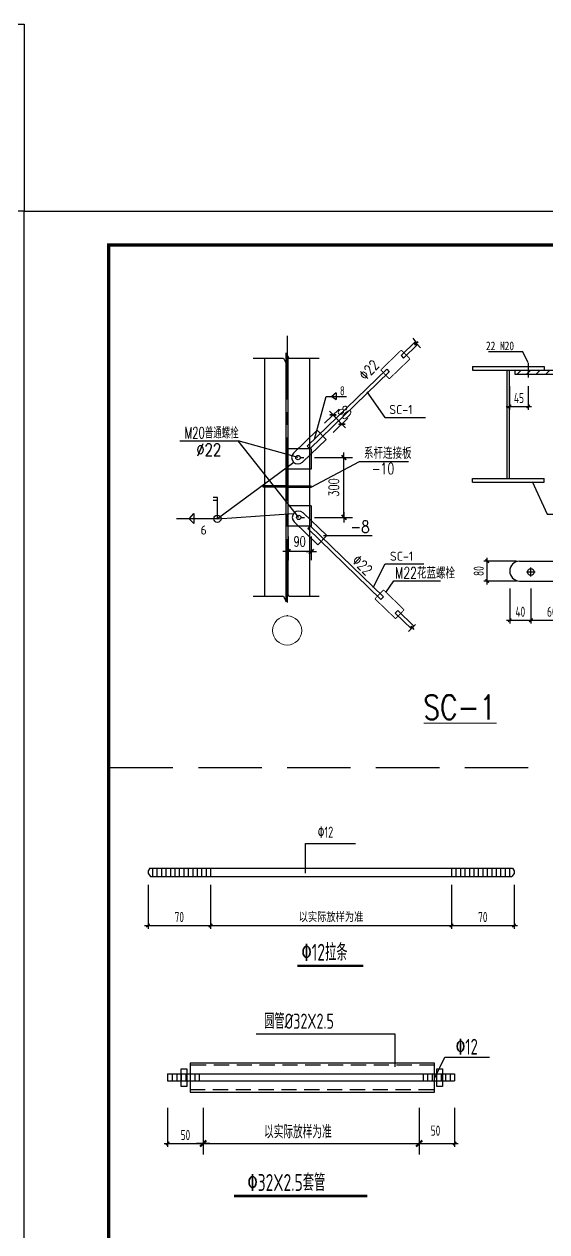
# Model space of a CAD drawing. Header units: millimetres. Extents: x 6950065 to 7140129, y 16284814 to 19754034.
# Drawn here: x 7000560 to 7016011, y 17765346 to 17801026 of the extents above; entities that cross this region are included whole.
import ezdxf
from ezdxf.enums import TextEntityAlignment as Align

# ---------------------------------------------------------------- set-up
doc = ezdxf.new("R2010")
doc.units = ezdxf.units.MM
doc.header["$LTSCALE"] = 1500
doc.header["$MEASUREMENT"] = 0
for name, pattern in [('CENTER', [2, 1.25, -0.25, 0.25, -0.25]), ('DASH', [0.35, 0.25, -0.1]), ('DOTE', [2.4200000000000004, 2, -0.2, 0.02, -0.2]), ('HIDDEN2', [0.44999999999999996, 0.3, -0.15])]:
    doc.linetypes.add(name, pattern=pattern)
doc.layers.get('Defpoints').update_dxf_attribs({"color": 1})
for name, color, linetype in [('1', 7, 'Continuous'), ('3', 3, 'Continuous'), ('AXIS', 3, 'Continuous'), ('C型钢', 6, 'Continuous'), ('DIM1', 3, 'Continuous'), ('DOTE', 250, 'DOTE'), ('PUB_DIM', 161, 'Continuous'), ('PUB_TEXT', 7, 'Continuous'), ('STAIR', 2, 'Continuous'), ('TK', 4, 'Continuous'), ('XIANGTU', 7, 'Continuous'), ('尺寸线及数字', 3, 'Continuous'), ('综合布线', 6, 'Continuous')]:
    doc.layers.add(name, color=color, linetype=linetype)
doc.layers.add('112', color=9, linetype='Continuous', lineweight=18)
doc.styles.add('-宋体', font='', dxfattribs={"width": 0.8})
doc.styles.add('_HZTXT', font='txt.shx', dxfattribs={"width": 0.8, "bigfont": 'hztxt.shx'})
doc.styles.add('DIM_FONT', font='SIMPLEX', dxfattribs={"width": 0.7, "bigfont": 'GBCBIG'})
doc.styles.add('hztxt', font='Pkpmeng', dxfattribs={"width": 0.7, "bigfont": 'hztxt'})
doc.styles.get("Standard").update_dxf_attribs({"font": 'gbenor.shx', "bigfont": 'gbcbig.shx'})
doc.styles.add('TSSD_Dimension', font='Tssdeng.shx', dxfattribs={"width": 0.699999988079071, "bigfont": 'hztxt.shx'})
doc.styles.add('TSSD_REIN', font='tssdeng.shx', dxfattribs={"width": 0.7, "bigfont": 'tssdchn.shx'})
doc.styles.get('-宋体').set_extended_font_data('SimSun')
doc.dimstyles.new('dimn', dxfattribs={"dimtxt": 300, "dimasz": 1, "dimexe": 250, "dimexo": 300, "dimgap": 150, "dimtad": 1, "dimdec": 0, "dimzin": 0, "dimdsep": 46, "dimtxsty": 'DIM_FONT', "dimblk": '_DIMX', "dimcen": 0, "dimdle": 100, "dimclrt": 7, "dimadec": 1, "dimazin": 0, "dimtfac": 1, "dimtdec": 0, "dimtix": 1, "dimtmove": 2, "dimatfit": 3, "dimldrblk": 'ARCHTICK', "dimfxl": 0, "dimtolj": 1, "dimtzin": 0, "dimarcsym": 0})
doc.dimstyles.new('TSSD_20_100', dxfattribs={"dimtxt": 300, "dimasz": 100, "dimexe": 100, "dimexo": 250, "dimgap": 100, "dimtad": 1, "dimdec": 0, "dimlfac": 0.2, "dimzin": 0, "dimdsep": 46, "dimtxsty": 'TSSD_Dimension', "dimblk": 'ARCHTICK', "dimcen": 0, "dimdle": 100, "dimclrt": 7, "dimadec": 0, "dimazin": 0, "dimtfac": 1, "dimtdec": 0, "dimtix": 1, "dimtmove": 2, "dimatfit": 3, "dimfxl": 0, "dimtolj": 1, "dimtzin": 0, "dimarcsym": 0})

# ---------------------------------------------------------------- blocks, each defined once
blk = doc.blocks.new('_DIMX')
blk.add_line((-150, 0), (150, 0))
at = {"const_width": 50}
blk.add_lwpolyline([(-70, -70), (70, 70)], dxfattribs=at)
blk = doc.blocks.new('*D938')
at = {"layer": 'Defpoints', "color": 0}
for p in [(7008361.278555876, 17786191.80060173), (7009047.247167202, 17786191.80060173), (7008361.278555876, 17785442.88260089)]:
    blk.add_point(p, dxfattribs=at)
at = {"layer": 'PUB_DIM', "color": 0, "lineweight": -2}
for p, q in [((7008361.278555876, 17785891.80060173), (7008361.278555876, 17785192.88260089)), ((7009047.247167202, 17785891.80060173), (7009047.247167202, 17785192.88260089)), ((7009046.247167202, 17785442.88260089), (7008362.278555876, 17785442.88260089))]:
    blk.add_line(p, q, dxfattribs=at)
at = {"layer": 'PUB_DIM', "color": 0, "lineweight": -2, "rotation": 180}
blk.add_blockref('_DIMX', (7008361.278555876, 17785442.88260089), dxfattribs=at)
at = {"layer": 'PUB_DIM', "color": 0, "lineweight": -2}
blk.add_blockref('_DIMX', (7009047.247167202, 17785442.88260089), dxfattribs=at)
at = {"layer": 'PUB_DIM', "color": 7, "insert": (7008704.262861539, 17785742.88260089), "char_height": 300, "attachment_point": 5, "style": 'DIM_FONT'}
blk.add_mtext('\\A1;90', dxfattribs=at)
blk = doc.blocks.new('_ArchTick')
at = {"color": 0, "linetype": 'ByBlock', "const_width": 0.4}
blk.add_lwpolyline([(-0.5, -0.5), (0.5, 0.5)], dxfattribs=at)
blk = doc.blocks.new('*D940')
at = {"layer": 'Defpoints', "color": 0}
for p in [(7009221.211567213, 17789028.18730933), (7009951.343597095, 17789209.63743339), (7009482.802958436, 17788757.25336844)]:
    blk.add_point(p, dxfattribs=at)
at = {"layer": 'PUB_DIM', "color": 0, "lineweight": -2}
for p, q in [((7009437.032005387, 17789236.56566345), (7009869.602571013, 17789654.22000272)), ((7009689.057611355, 17789481.29077574), (7009688.363016841, 17789482.0101772)), ((7009689.752205868, 17789480.57137428), (7009951.343597095, 17789209.63743339)), ((7009698.623396611, 17788965.63172256), (7010131.193962241, 17789383.28606183)), ((7009952.03819161, 17789208.91803193), (7009952.732786124, 17789208.19863047))]:
    blk.add_line(p, q, dxfattribs=at)
for p, rotation in [((7009689.752205868, 17789480.57137428), 313.994913997642), ((7009951.343597095, 17789209.63743339), 133.994913997642)]:
    blk.add_blockref('_DIMX', p, dxfattribs=dict(at, rotation=rotation))
at = {"layer": 'PUB_DIM', "color": 7, "insert": (7010036.36833966, 17789553.48275796), "char_height": 300, "attachment_point": 5, "rotation": 313.994913997642, "style": 'DIM_FONT'}
blk.add_mtext('\\A1;80', dxfattribs=at)
blk = doc.blocks.new('A$C10AD3AE9')
for p, q in [((-0.0002964187297038734, 1694.136753695901), (88.39518872543704, 1694.136753695901)), ((-0.0002964187297038734, 1694.136753695901), (-0.0002964187297038734, -0.0001272313529625535)), ((88.39518872543704, 1694.136753695901), (88.39518872543704, -0.0001272313529625535)), ((2726.283916486718, 1694.136753695901), (2637.888431342551, 1694.136753695901)), ((2637.888431342551, 1694.136753695901), (2637.888431342551, -0.0001272313529625535)), ((2726.283916486718, 1694.136753695901), (2726.283916486718, -0.0001272313529625535)), ((88.39518872543704, 877.0683132322156), (2637.888431342551, 877.0683132322738)), ((88.39518872543704, 817.0683132322738), (2637.888431342551, 817.0683132322738)), ((-0.0002964187297038734, -0.0001272313529625535), (88.39518872543704, -0.0001272313529625535)), ((2726.283916486718, -0.0001272313529625535), (2637.888431342551, -0.0001272313529625535))]:
    blk.add_line(p, q)
blk = doc.blocks.new('*D942')
at = {"layer": 'Defpoints', "color": 0}
for p in [(7014914.501090785, 17784605.37337451), (7015538.467164, 17784605.37337451), (7015538.467164, 17783415.99212387)]:
    blk.add_point(p, dxfattribs=at)
at = {"layer": 'PUB_DIM', "color": 0, "lineweight": -2}
for p, q in [((7014914.501090785, 17784355.37337451), (7014914.501090785, 17783315.99212387)), ((7015538.467164, 17784355.37337451), (7015538.467164, 17783315.99212387)), ((7014814.501090785, 17783415.99212387), (7015638.467164, 17783415.99212387))]:
    blk.add_line(p, q, dxfattribs=at)
at = {"layer": 'PUB_DIM', "color": 0, "lineweight": -2, "xscale": 100, "yscale": 100, "zscale": 100, "rotation": 180}
blk.add_blockref('_ArchTick', (7014914.501090785, 17783415.99212387), dxfattribs=at)
at = {"layer": 'PUB_DIM', "color": 0, "lineweight": -2, "xscale": 100, "yscale": 100, "zscale": 100}
blk.add_blockref('_ArchTick', (7015538.467164, 17783415.99212387), dxfattribs=at)
at = {"layer": 'PUB_DIM', "color": 7, "insert": (7015226.484127393, 17783665.99212387), "char_height": 300, "attachment_point": 5, "style": 'TSSD_Dimension'}
blk.add_mtext('\\A1;40', dxfattribs=at)
blk = doc.blocks.new('*D943')
at = {"layer": 'Defpoints', "color": 0}
for p in [(7015538.467164, 17784605.37337451), (7016777.1866476, 17784605.37337451), (7016777.1866476, 17783415.99212387)]:
    blk.add_point(p, dxfattribs=at)
at = {"layer": 'PUB_DIM', "color": 0, "lineweight": -2}
for p, q in [((7015538.467164, 17784355.37337451), (7015538.467164, 17783315.99212387)), ((7016777.1866476, 17784355.37337451), (7016777.1866476, 17783315.99212387)), ((7015438.467164, 17783415.99212387), (7016877.1866476, 17783415.99212387))]:
    blk.add_line(p, q, dxfattribs=at)
at = {"layer": 'PUB_DIM', "color": 0, "lineweight": -2, "xscale": 100, "yscale": 100, "zscale": 100, "rotation": 180}
blk.add_blockref('_ArchTick', (7015538.467164, 17783415.99212387), dxfattribs=at)
at = {"layer": 'PUB_DIM', "color": 0, "lineweight": -2, "xscale": 100, "yscale": 100, "zscale": 100}
blk.add_blockref('_ArchTick', (7016777.1866476, 17783415.99212387), dxfattribs=at)
at = {"layer": 'PUB_DIM', "color": 7, "insert": (7016157.8269058, 17783665.99212387), "char_height": 300, "attachment_point": 5, "style": 'TSSD_Dimension'}
blk.add_mtext('\\A1;60', dxfattribs=at)
blk = doc.blocks.new('*D944')
at = {"layer": 'Defpoints', "color": 0}
for p in [(7014248.202855734, 17785160.90247507), (7015364.521520404, 17785160.90247507), (7015364.521520404, 17784574.02539223)]:
    blk.add_point(p, dxfattribs=at)
at = {"layer": 'PUB_DIM', "color": 0, "lineweight": -2}
for p, q in [((7015114.521520404, 17785160.90247507), (7014148.202855734, 17785160.90247507)), ((7014248.202855734, 17784474.02539223), (7014248.202855734, 17785260.90247507)), ((7015114.521520404, 17784574.02539223), (7014148.202855734, 17784574.02539223))]:
    blk.add_line(p, q, dxfattribs=at)
at = {"layer": 'PUB_DIM', "color": 0, "lineweight": -2, "xscale": 100, "yscale": 100, "zscale": 100}
for p, rotation in [((7014248.202855734, 17785160.90247507), 90), ((7014248.202855734, 17784574.02539223), 270)]:
    blk.add_blockref('_ArchTick', p, dxfattribs=dict(at, rotation=rotation))
at = {"layer": 'PUB_DIM', "color": 7, "insert": (7013998.202855731, 17784867.46393365), "char_height": 300, "attachment_point": 5, "rotation": 90, "style": 'TSSD_Dimension'}
blk.add_mtext('\\A1;80', dxfattribs=at)
blk = doc.blocks.new('*D945')
at = {"layer": 'Defpoints', "color": 0}
for p in [(7014909.410936525, 17790577.57611889), (7015461.393416805, 17790577.57611889), (7015461.393416805, 17789732.51090859)]:
    blk.add_point(p, dxfattribs=at)
at = {"layer": 'PUB_DIM', "color": 0, "lineweight": -2}
for p, q in [((7014909.410936525, 17790327.57611889), (7014909.410936525, 17789632.51090859)), ((7015461.393416805, 17790327.57611889), (7015461.393416805, 17789632.51090859)), ((7014809.410936525, 17789732.51090859), (7015561.393416805, 17789732.51090859))]:
    blk.add_line(p, q, dxfattribs=at)
at = {"layer": 'PUB_DIM', "color": 0, "lineweight": -2, "xscale": 100, "yscale": 100, "zscale": 100, "rotation": 180}
blk.add_blockref('_ArchTick', (7014909.410936525, 17789732.51090859), dxfattribs=at)
at = {"layer": 'PUB_DIM', "color": 0, "lineweight": -2, "xscale": 100, "yscale": 100, "zscale": 100}
blk.add_blockref('_ArchTick', (7015461.393416805, 17789732.51090859), dxfattribs=at)
at = {"layer": 'PUB_DIM', "color": 7, "insert": (7015185.402176665, 17789982.51090859), "char_height": 300, "attachment_point": 5, "style": 'TSSD_Dimension'}
blk.add_mtext('\\A1;45', dxfattribs=at)
blk = doc.blocks.new('*D946')
at = {"layer": 'Defpoints', "color": 0}
for p in [(7013192.798620197, 17775848.75440679), (7015040.798620197, 17775848.75440679), (7015040.798620197, 17774395.78797156)]:
    blk.add_point(p, dxfattribs=at)
at = {"layer": 'PUB_DIM', "color": 0, "lineweight": -2}
for p, q in [((7013192.798620197, 17775598.75440679), (7013192.798620197, 17774295.78797156)), ((7015040.798620197, 17775598.75440679), (7015040.798620197, 17774295.78797156)), ((7013092.798620197, 17774395.78797156), (7015140.798620197, 17774395.78797156))]:
    blk.add_line(p, q, dxfattribs=at)
at = {"layer": 'PUB_DIM', "color": 0, "lineweight": -2, "xscale": 100, "yscale": 100, "zscale": 100, "rotation": 180}
blk.add_blockref('_ArchTick', (7013192.798620197, 17774395.78797156), dxfattribs=at)
at = {"layer": 'PUB_DIM', "color": 0, "lineweight": -2, "xscale": 100, "yscale": 100, "zscale": 100}
blk.add_blockref('_ArchTick', (7015040.798620197, 17774395.78797156), dxfattribs=at)
at = {"layer": 'PUB_DIM', "color": 7, "insert": (7014116.798620197, 17774645.78797156), "char_height": 300, "attachment_point": 5, "style": 'TSSD_REIN'}
blk.add_mtext('\\A1;70', dxfattribs=at)
blk = doc.blocks.new('*D947')
at = {"layer": 'Defpoints', "color": 0}
for p in [(7004222.397620196, 17775848.75440679), (7006070.397620196, 17775848.75440679), (7006070.397620196, 17774395.78797156)]:
    blk.add_point(p, dxfattribs=at)
at = {"layer": 'PUB_DIM', "color": 0, "lineweight": -2}
for p, q in [((7004222.397620196, 17775598.75440679), (7004222.397620196, 17774295.78797156)), ((7006070.397620196, 17775598.75440679), (7006070.397620196, 17774295.78797156)), ((7004122.397620196, 17774395.78797156), (7006170.397620196, 17774395.78797156))]:
    blk.add_line(p, q, dxfattribs=at)
at = {"layer": 'PUB_DIM', "color": 0, "lineweight": -2, "xscale": 100, "yscale": 100, "zscale": 100, "rotation": 180}
blk.add_blockref('_ArchTick', (7004222.397620196, 17774395.78797156), dxfattribs=at)
at = {"layer": 'PUB_DIM', "color": 0, "lineweight": -2, "xscale": 100, "yscale": 100, "zscale": 100}
blk.add_blockref('_ArchTick', (7006070.397620196, 17774395.78797156), dxfattribs=at)
at = {"layer": 'PUB_DIM', "color": 7, "insert": (7005146.397620196, 17774645.78797156), "char_height": 300, "attachment_point": 5, "style": 'TSSD_REIN'}
blk.add_mtext('\\A1;70', dxfattribs=at)
blk = doc.blocks.new('*D948')
at = {"layer": 'Defpoints', "color": 0}
for p in [(7006070.397620196, 17775848.75440679), (7013192.798620197, 17775848.75440679), (7013192.798620197, 17774395.78797156)]:
    blk.add_point(p, dxfattribs=at)
at = {"layer": 'PUB_DIM', "color": 0, "lineweight": -2}
for p, q in [((7006070.397620196, 17775598.75440679), (7006070.397620196, 17774295.78797156)), ((7013192.798620197, 17775598.75440679), (7013192.798620197, 17774295.78797156)), ((7005970.397620196, 17774395.78797156), (7013292.798620197, 17774395.78797156))]:
    blk.add_line(p, q, dxfattribs=at)
at = {"layer": 'PUB_DIM', "color": 0, "lineweight": -2, "xscale": 100, "yscale": 100, "zscale": 100, "rotation": 180}
blk.add_blockref('_ArchTick', (7006070.397620196, 17774395.78797156), dxfattribs=at)
at = {"layer": 'PUB_DIM', "color": 0, "lineweight": -2, "xscale": 100, "yscale": 100, "zscale": 100}
blk.add_blockref('_ArchTick', (7013192.798620197, 17774395.78797156), dxfattribs=at)
at = {"layer": 'PUB_DIM', "color": 7, "insert": (7009631.598120197, 17774646.96907393), "char_height": 300, "attachment_point": 5, "style": 'TSSD_REIN'}
blk.add_mtext('\\A1;以实际放样为准', dxfattribs=at)
blk = doc.blocks.new('*D949')
at = {"layer": 'Defpoints', "color": 0}
for p in [(7012235.352046656, 17769256.72604541), (7013285.112046658, 17769256.72604541), (7013285.112046658, 17767956.19212906)]:
    blk.add_point(p, dxfattribs=at)
at = {"layer": 'PUB_DIM', "color": 0, "lineweight": -2}
for p, q in [((7012235.352046656, 17769006.72604541), (7012235.352046656, 17767856.19212906)), ((7013285.112046658, 17769006.72604541), (7013285.112046658, 17767856.19212906)), ((7012135.352046656, 17767956.19212906), (7013385.112046658, 17767956.19212906))]:
    blk.add_line(p, q, dxfattribs=at)
at = {"layer": 'PUB_DIM', "color": 0, "lineweight": -2, "xscale": 100, "yscale": 100, "zscale": 100, "rotation": 180}
blk.add_blockref('_ArchTick', (7012235.352046656, 17767956.19212906), dxfattribs=at)
at = {"layer": 'PUB_DIM', "color": 0, "lineweight": -2, "xscale": 100, "yscale": 100, "zscale": 100}
blk.add_blockref('_ArchTick', (7013285.112046658, 17767956.19212906), dxfattribs=at)
at = {"layer": 'PUB_DIM', "color": 7, "insert": (7012719.913970473, 17768336.95132149), "char_height": 300, "attachment_point": 5, "style": 'TSSD_REIN'}
blk.add_mtext('\\A1;50', dxfattribs=at)
blk = doc.blocks.new('*D950')
at = {"layer": 'Defpoints', "color": 0}
for p in [(7004802.312526657, 17769256.72604541), (7005852.078810125, 17769256.72604541), (7005852.078810125, 17767956.19212906)]:
    blk.add_point(p, dxfattribs=at)
at = {"layer": 'PUB_DIM', "color": 0, "lineweight": -2}
for p, q in [((7004802.312526657, 17769006.72604541), (7004802.312526657, 17767856.19212906)), ((7005852.078810125, 17769006.72604541), (7005852.078810125, 17767856.19212906)), ((7004702.312526657, 17767956.19212906), (7005952.078810125, 17767956.19212906))]:
    blk.add_line(p, q, dxfattribs=at)
at = {"layer": 'PUB_DIM', "color": 0, "lineweight": -2, "xscale": 100, "yscale": 100, "zscale": 100, "rotation": 180}
blk.add_blockref('_ArchTick', (7004802.312526657, 17767956.19212906), dxfattribs=at)
at = {"layer": 'PUB_DIM', "color": 0, "lineweight": -2, "xscale": 100, "yscale": 100, "zscale": 100}
blk.add_blockref('_ArchTick', (7005852.078810125, 17767956.19212906), dxfattribs=at)
at = {"layer": 'PUB_DIM', "color": 7, "insert": (7005327.195668391, 17768206.19212906), "char_height": 300, "attachment_point": 5, "style": 'TSSD_REIN'}
blk.add_mtext('\\A1;50', dxfattribs=at)
blk = doc.blocks.new('GeYuanFrame_76101748', base_point=(20.08568540801701, 4.526152566438171))
at = {"layer": 'TK'}
blk.add_lwpolyline([(20.08568540801701, 4.526152566438171), (20.08568540801701, 598.5261525664382), (861.0856854080171, 598.5261525664382), (861.0856854080171, 4.526152566438171)], close=True, dxfattribs=at)
at = {"layer": 'TK', "const_width": 1}
blk.add_lwpolyline([(45.08568540801701, 588.5261525664382), (851.0856854080171, 588.5261525664382), (851.0856854080171, 14.52615256643817), (45.08568540801701, 14.52615256643817)], close=True, dxfattribs=at)

msp = doc.modelspace()

# ---------------------------------------------------------------- hatches: boundary and pattern name
at = {"layer": 'PUB_DIM'}
h = msp.add_hatch(dxfattribs=at)
h.set_pattern_fill('ANSI31', color=256, scale=62.705664, style=0)
h.set_pattern_definition([(44.99999999999999, (6452008.972544461, 17995644.78220714), (-140.7782307404264, 140.7782307404263), [])])
h.paths.add_polyline_path([(7016845.841509515, 17790682.39108039), (7016845.841509515, 17790803.60959508), (7015461.394254776, 17790803.60959508), (7015461.394254776, 17790682.39108039)])
h.paths.add_polyline_path([(7015461.394254776, 17790682.39108039), (7015461.394254776, 17790803.60959508), (7015062.860434758, 17790803.60959508), (7015062.860434758, 17790682.39108039)])

# ---------------------------------------------------------------- linework, layer by layer
for p, q in [((7012118.663787553, 17791638.76133465), (7011702.691929104, 17791237.13333335)), ((7012191.800665472, 17791559.80341146), (7011777.432326598, 17791159.72363596)), ((7012053.46385402, 17791752.10475773), (7012134.401284596, 17791626.39600294)), ((7012278.405783687, 17791466.30529578), (7012176.806056613, 17791575.99145788)), ((7007661.859579619, 17791157.9032022), (7007661.859579619, 17784125.03786716)), ((7008307.477096165, 17784280.52629041), (7008307.477096165, 17791313.39162545)), ((7008361.278555876, 17784172.92337099), (7008361.278555876, 17791205.78870602)), ((7009006.896072419, 17784125.03786716), (7009006.896072419, 17791157.9032022)), ((7011702.691929104, 17791237.13333335), (7011777.432326598, 17791159.72363595)), ((7011279.284415329, 17790828.32607863), (7008927.588577094, 17788557.72320012)), ((7011279.284415329, 17790828.32607863), (7011354.024812823, 17790750.91638124)), ((7011354.024812823, 17790750.91638124), (7009002.328974588, 17788480.31350272)), ((7009778.656577224, 17790138.39749222), (7009656.509616047, 17790028.01064719)), ((7009778.656577224, 17790138.39749222), (7009778.656577224, 17789935.46718739)), ((7009139.069038501, 17788761.91123184), (7009482.931904292, 17790028.01064719)), ((7009482.931904292, 17790028.01064719), (7010087.239023516, 17790028.01064719)), ((7009656.509616047, 17790028.01064719), (7009778.656577224, 17789935.46718739)), ((7008524.524290638, 17788355.52373189), (7009221.21156721, 17789028.18730933)), ((7009482.802958438, 17788757.25336844), (7009221.21156721, 17789028.18730933)), ((7005157.492889496, 17788712.22644044), (7006882.163895302, 17788712.22644044)), ((7008655.319986252, 17788220.05676144), (7006882.163895302, 17788712.22644044)), ((7008675.249782657, 17786454.49890729), (7006882.163895302, 17788712.22644044)), ((7008786.115681866, 17788084.589791), (7009482.802958438, 17788757.25336844)), ((7009002.328974588, 17788480.31350272), (7008927.588577094, 17788557.72320012)), ((7008719.881737908, 17788220.05676144), (7008826.21559429, 17788220.05676144)), ((7009042.36131856, 17787347.43857284), (7010468.183711847, 17788107.1642163)), ((7010468.183711847, 17788107.1642163), (7011924.657910546, 17788107.1642163)), ((7007623.76387489, 17787347.43857284), (7007623.76387489, 17787389.1223741)), ((7008304.846637575, 17787389.1223741), (7007623.76387489, 17787389.1223741)), ((7008304.846637575, 17787347.43857284), (7007623.76387489, 17787347.43857284)), ((7008361.278555876, 17787389.1223741), (7009042.36131856, 17787389.1223741)), ((7008361.278555876, 17787347.43857284), (7009042.36131856, 17787347.43857284)), ((7009042.36131856, 17787347.43857284), (7009042.36131856, 17787389.1223741)), ((7008806.045478269, 17786589.96587774), (7009502.73275484, 17785917.30230029)), ((7008544.454087041, 17786319.03193685), (7009241.141363611, 17785646.36835941)), ((7008739.81153431, 17786454.49890729), (7008845.069460547, 17786454.49890729)), ((7009016.189582814, 17786200.10207184), (7008941.449185321, 17786122.69237445)), ((7011108.012492826, 17784030.83814631), (7008941.449185321, 17786122.69237445)), ((7011182.75289032, 17784108.2478437), (7009016.189582814, 17786200.10207184)), ((7009502.73275484, 17785917.30230029), (7009241.141363611, 17785646.36835941)), ((7009411.784995515, 17785920.3503341), (7010852.03003061, 17785920.3503341)), ((7015207.089188373, 17785160.90176507), (7018374.930258336, 17785160.90176507)), ((7015409.343518045, 17784841.15705465), (7015667.590524662, 17784841.15705465)), ((7015538.467021354, 17784712.03355134), (7015538.467021354, 17784970.28055796)), ((7015207.089188373, 17784574.02369209), (7018374.930258336, 17784574.02369209)), ((7011108.012492826, 17784030.83814631), (7011182.75289032, 17784108.2478437)), ((7011531.420006601, 17783622.03089159), (7011606.160404095, 17783699.44058898)), ((7012005.195209226, 17783164.59276487), (7011531.420006601, 17783622.03089159)), ((7012080.646471178, 17783241.31611038), (7011606.160404095, 17783699.44058898)), ((7004272.376372048, 17776088.85685648, 1438.414203741973), (7014990.825910731, 17776088.85685648, 1438.414203741973)), ((7004291.090173711, 17775848.75440679, 1438.414203741973), (7014972.112109068, 17775848.75440679, 1438.414203741973))]:
    msp.add_line(p, q)
at = {"linetype": 'Continuous'}
for p, q in [((7012687.31353356, 17769874.1299408), (7012998.246940623, 17770502.87261709)), ((7004802.318810123, 17770013.00223035), (7004802.318810123, 17769803.05023035)), ((7004802.318810123, 17770013.00223035), (7013285.113491784, 17770013.00223035)), ((7004802.318810123, 17769803.05023035), (7013285.113491784, 17769803.05023035)), ((7004935.811817874, 17770013.00223035), (7004935.811817876, 17769803.05023035)), ((7005069.304825625, 17770013.00223035), (7005069.304825625, 17769803.05023035)), ((7005202.797833378, 17770013.00223035), (7005202.797833378, 17769803.05023035)), ((7005336.290841128, 17770013.00223035), (7005336.290841128, 17769803.05023035)), ((7005469.783848879, 17770013.00223035), (7005469.783848879, 17769803.05023035)), ((7005603.27685663, 17770013.00223035), (7005603.27685663, 17769803.05023035)), ((7005736.769864383, 17770013.00223035), (7005736.769864383, 17769803.05023035)), ((7012350.662437526, 17770013.00223035), (7012350.662437526, 17769803.05023035)), ((7012484.155445277, 17770013.00223035), (7012484.155445277, 17769803.05023035)), ((7012617.648453028, 17770013.00223035), (7012617.648453028, 17769803.05023035)), ((7012751.141460779, 17770013.00223035), (7012751.141460779, 17769803.05023035)), ((7012884.63446853, 17770013.00223035), (7012884.63446853, 17769803.05023035)), ((7013018.127476281, 17770013.00223035), (7013018.127476281, 17769803.05023035)), ((7013151.620484033, 17770013.00223035), (7013151.620484033, 17769803.05023035)), ((7013285.113491784, 17770013.00223035), (7013285.113491784, 17769803.05023035))]:
    msp.add_line(p, q, dxfattribs=at)
msp.add_lwpolyline([(7015573.71336356, 17787516.7095517), (7016018.810467621, 17786552.38774113), (7017524.690707913, 17786552.38774113)])
at = {"linetype": 'Continuous', "const_width": 75}
for points in [[(7008635.238183063, 17773205.63775118), (7010589.329392535, 17773205.63775118)], [(7006767.584517517, 17766403.26124294), (7010705.366367078, 17766403.26124294)]]:
    msp.add_lwpolyline(points, dxfattribs=at)
for centre, radius in [((7008655.319986252, 17788220.05676144), 64.5617516544), ((7008675.249782657, 17786454.49890729), 64.5617516544), ((7015538.467021354, 17784841.15705465), 99.45141733824947)]:
    msp.add_circle(centre, radius)
for centre, radius, start, end in [((7008655.319986252, 17788220.05676144), 188.305108992, 133.9949140132365, 313.9949140132365), ((7008675.249782657, 17786454.49890729), 188.305108992, 46.00508598676348, 226.0050859867634), ((7015207.089188373, 17784867.46272858), 293.439036488984, 90, 270)]:
    msp.add_arc(centre, radius, start, end)
msp.add_point((7008320.726588665, 17788716.43024334))
at = {"layer": '1'}
for p, q in [((7004272.376372048, 17776088.85685648, 1438.414203741973), (7004222.40202991, 17776014.18784159, 1438.414203741973)), ((7004222.40202991, 17776014.18784159, 1438.414203741973), (7004222.40202991, 17775928.57630692, 1438.414203741973)), ((7004222.40202991, 17775928.57630692, 1438.414203741973), (7004291.090173711, 17775848.75440679, 1438.414203741973)), ((7004354.40202991, 17776088.85685648, 1438.414203741973), (7004354.40202991, 17775848.75440679, 1438.414203741973)), ((7004486.40202991, 17776088.85685648, 1438.414203741973), (7004486.40202991, 17775848.75440679, 1438.414203741973)), ((7004618.40202991, 17776088.85685648, 1438.414203741973), (7004618.40202991, 17775848.75440679, 1438.414203741973)), ((7004750.40202991, 17776088.85685648, 1438.414203741973), (7004750.40202991, 17775848.75440679, 1438.414203741973)), ((7004882.40202991, 17776088.85685648, 1438.414203741973), (7004882.40202991, 17775848.75440679, 1438.414203741973)), ((7005014.40202991, 17776088.85685648, 1438.414203741973), (7005014.40202991, 17775848.75440679, 1438.414203741973)), ((7005146.40202991, 17776088.85685648, 1438.414203741973), (7005146.40202991, 17775848.75440679, 1438.414203741973)), ((7005278.40202991, 17776088.85685648, 1438.414203741973), (7005278.40202991, 17775848.75440679, 1438.414203741973)), ((7005410.40202991, 17776088.85685648, 1438.414203741973), (7005410.40202991, 17775848.75440679, 1438.414203741973)), ((7005542.40202991, 17776088.85685648, 1438.414203741973), (7005542.40202991, 17775848.75440679, 1438.414203741973)), ((7005674.40202991, 17776088.85685648, 1438.414203741973), (7005674.40202991, 17775848.75440679, 1438.414203741973)), ((7005806.40202991, 17776088.85685648, 1438.414203741973), (7005806.40202991, 17775848.75440679, 1438.414203741973)), ((7005938.40202991, 17776088.85685648, 1438.414203741973), (7005938.40202991, 17775848.75440679, 1438.414203741973)), ((7006070.40202991, 17776088.85685648, 1438.414203741973), (7006070.40202991, 17775848.75440679, 1438.414203741973)), ((7013192.800252869, 17776088.85685648, 1438.414203741973), (7013192.800252869, 17775848.75440679, 1438.414203741973)), ((7013324.800252869, 17776088.85685648, 1438.414203741973), (7013324.800252869, 17775848.75440679, 1438.414203741973)), ((7013456.800252869, 17776088.85685648, 1438.414203741973), (7013456.800252869, 17775848.75440679, 1438.414203741973)), ((7013588.800252869, 17776088.85685648, 1438.414203741973), (7013588.800252869, 17775848.75440679, 1438.414203741973)), ((7013720.800252869, 17776088.85685648, 1438.414203741973), (7013720.800252869, 17775848.75440679, 1438.414203741973)), ((7013852.800252869, 17776088.85685648, 1438.414203741973), (7013852.800252869, 17775848.75440679, 1438.414203741973)), ((7013984.800252869, 17776088.85685648, 1438.414203741973), (7013984.800252869, 17775848.75440679, 1438.414203741973)), ((7014116.800252869, 17776088.85685648, 1438.414203741973), (7014116.800252869, 17775848.75440679, 1438.414203741973)), ((7014248.800252869, 17776088.85685648, 1438.414203741973), (7014248.800252869, 17775848.75440679, 1438.414203741973)), ((7014380.800252869, 17776088.85685648, 1438.414203741973), (7014380.800252869, 17775848.75440679, 1438.414203741973)), ((7014512.800252869, 17776088.85685648, 1438.414203741973), (7014512.800252869, 17775848.75440679, 1438.414203741973)), ((7014644.800252869, 17776088.85685648, 1438.414203741973), (7014644.800252869, 17775848.75440679, 1438.414203741973)), ((7014776.800252869, 17776088.85685648, 1438.414203741973), (7014776.800252869, 17775848.75440679, 1438.414203741973)), ((7014908.800252869, 17776088.85685648, 1438.414203741973), (7014908.800252869, 17775848.75440679, 1438.414203741973)), ((7015040.800252869, 17775928.57630692, 1438.414203741973), (7014972.112109068, 17775848.75440679, 1438.414203741973)), ((7014990.825910731, 17776088.85685648, 1438.414203741973), (7015040.800252869, 17776014.18784159, 1438.414203741973)), ((7015040.800252869, 17776014.18784159, 1438.414203741973), (7015040.800252869, 17775928.57630692, 1438.414203741973))]:
    msp.add_line(p, q, dxfattribs=at)
at = {"layer": '112'}
msp.add_circle((7008334.377826018, 17783110.98717055), 430.411677696, dxfattribs=at)
at = {"layer": '3'}
for p, q in [((7008872.006992844, 17776816.36197127), (7010354.697758547, 17776816.36197127)), ((7008872.006992844, 17775944.66402022), (7008872.006992844, 17776816.36197127))]:
    msp.add_line(p, q, dxfattribs=at)
at = {"layer": 'AXIS', "color": 3}
for p, q in [((7009047.247167202, 17788482.75506701), (7008341.348759472, 17788482.75506701)), ((7009047.247167202, 17788482.75506701), (7009047.247167202, 17787877.48864525)), ((7009047.247167202, 17787877.48864525), (7008341.348759472, 17787877.48864525)), ((7009047.247167202, 17786797.06702349), (7008361.278555876, 17786797.06702349)), ((7009047.247167202, 17786797.06702349), (7009047.247167202, 17786191.80060173)), ((7009047.247167202, 17786191.80060173), (7008361.278555876, 17786191.80060173))]:
    msp.add_line(p, q, dxfattribs=at)
at = {"layer": 'C型钢', "color": 3}
msp.add_lwpolyline([(6994627.496510716, 17801026.42230013), (7000559.944966653, 17801026.42230013), (7000559.944966653, 17795500.08599437), (6994627.496510716, 17795500.08599437)], close=True, dxfattribs=at)
at = {"layer": 'DIM1', "linetype": 'Continuous'}
for p, q in [((7011523.836527779, 17771181.5275523), (7007420.354063996, 17771181.5275523)), ((7011523.836527779, 17770221.71937329), (7011523.836527779, 17771181.5275523)), ((7005202.245752034, 17770157.98020537), (7005371.497439181, 17770157.98020537)), ((7005202.245752034, 17769643.4611357), (7005202.245752034, 17770157.98020537)), ((7005371.497439181, 17770157.98020537), (7005371.497439181, 17769643.4611357)), ((7005465.250924866, 17770327.10425371), (7005465.250924866, 17769471.16262512)), ((7012694.742526541, 17770327.10425371), (7005465.250924866, 17770327.10425371)), ((7012694.742526541, 17769471.16262512), (7012694.742526541, 17770327.10425371)), ((7012761.667584757, 17769643.4611357), (7012761.667584757, 17770157.98020537)), ((7012761.667584757, 17770157.98020537), (7012930.919271904, 17770157.98020537)), ((7012930.919271904, 17770157.98020537), (7012930.919271904, 17769643.4611357)), ((7005371.497439181, 17769643.4611357), (7005202.245752034, 17769643.4611357)), ((7005465.250924866, 17769471.16262512), (7012694.742526541, 17769471.16262512)), ((7012930.919271904, 17769643.4611357), (7012761.667584757, 17769643.4611357))]:
    msp.add_line(p, q, dxfattribs=at)
at = {"layer": 'DIM1', "linetype": 'HIDDEN2'}
for p, q in [((7012694.742526541, 17770266.6454052), (7005465.250924866, 17770266.6454052)), ((7005465.250924866, 17769546.73649896), (7012694.742526541, 17769546.73649896))]:
    msp.add_line(p, q, dxfattribs=at)
at = {"layer": 'DOTE', "linetype": 'CENTER'}
msp.add_line((7008334.377826018, 17791813.2597417), (7008334.377826018, 17783541.39884824), dxfattribs=at)
at = {"layer": 'PUB_DIM'}
for p, q in [((7015298.065956613, 17791348.34110373), (7014286.324855508, 17791348.34110373)), ((7015461.394254776, 17791017.79966467), (7015298.065956613, 17791348.34110373)), ((7015062.860434758, 17790803.60959508), (7015062.860434758, 17790682.39108039)), ((7015062.860434758, 17790803.60959508), (7016845.841509515, 17790803.60959508)), ((7015062.860434758, 17790682.39108039), (7016845.841509515, 17790682.39108039)), ((7005852.078810125, 17768867.92604541), (7005852.078810125, 17767632.19212906)), ((7012235.352046656, 17768867.92604541), (7012235.352046656, 17767632.19212906)), ((7005853.374810125, 17767956.19212906), (7012234.056046656, 17767956.19212906))]:
    msp.add_line(p, q, dxfattribs=at)
at = {"layer": 'PUB_DIM', "const_width": 39.19104}
msp.add_lwpolyline([(7015461.394254776, 17791017.79966467), (7015461.394254776, 17790577.57611889)], dxfattribs=at)
at = {"layer": 'PUB_TEXT', "linetype": 'Continuous'}
msp.add_line((7012998.246940623, 17770502.87261709), (7014320.334756269, 17770502.87261709), dxfattribs=at)
at = {"layer": 'STAIR'}
for p, q in [((7007331.273435453, 17791157.9032022), (7008223.816928649, 17791157.9032022)), ((7008223.816928649, 17791157.9032022), (7008304.519118218, 17790996.49882307)), ((7008304.519118218, 17791319.30758134), (7008385.221307786, 17791157.9032022)), ((7008304.519118218, 17790996.49882307), (7008304.519118218, 17791319.30758134)), ((7008385.221307786, 17791157.9032022), (7009277.764800986, 17791157.9032022)), ((7007331.273435453, 17784125.03786716), (7008223.816928649, 17784125.03786716)), ((7008223.816928649, 17784125.03786716), (7008304.519118218, 17783963.63348803)), ((7008304.519118218, 17783963.63348803), (7008304.519118218, 17784286.4422463)), ((7008304.519118218, 17784286.4422463), (7008385.221307786, 17784125.03786716)), ((7008385.221307786, 17784125.03786716), (7009277.764800986, 17784125.03786716))]:
    msp.add_line(p, q, dxfattribs=at)
at = {"layer": 'XIANGTU', "const_width": 29.0304}
msp.add_lwpolyline([(7014530.974389682, 17780371.27669315), (7012372.285497276, 17780371.27669315)], dxfattribs=at)
at = {"layer": '尺寸线及数字'}
for p, q in [((7012194.418243947, 17791643.52850768), (7012093.694555165, 17791566.86979514)), ((7012093.694555165, 17791566.86979514), (7012134.401284596, 17791626.39600294)), ((7012208.341313789, 17791629.85318531), (7012109.019589217, 17791551.38653815)), ((7012109.019589217, 17791551.38653815), (7012176.806056613, 17791575.99145788)), ((7010687.760748649, 17790160.44980972), (7011223.424184965, 17789405.78373539)), ((7011223.424184965, 17789405.78373539), (7012419.333754869, 17789405.78373539)), ((7008532.67370232, 17788077.16973225), (7006272.376770606, 17786415.34816143)), ((7006272.376770606, 17787040.71326371), (7006151.848090859, 17787040.71326371)), ((7006272.376770606, 17786948.91622739), (7006151.848090859, 17786948.91622739)), ((7006272.376770606, 17786415.34816143), (7006272.376770606, 17787040.71326371)), ((7005442.154482475, 17786415.34816143), (7005574.161626277, 17786564.51785487)), ((7005574.161626277, 17786564.51785487), (7005574.161626277, 17786277.65299942)), ((7006272.376770606, 17786415.34816143), (7008522.60413578, 17786564.76277518)), ((7006272.376770606, 17786415.34816143), (7005067.034512037, 17786415.34816143)), ((7005574.161626277, 17786277.65299942), (7005442.154482475, 17786415.34816143)), ((7010876.226452425, 17784387.43485717), (7011233.334341707, 17785083.53418953)), ((7011233.334341707, 17785083.53418953), (7012375.243306262, 17785083.53418953)), ((7011252.316935092, 17784238.68689698), (7011491.570976736, 17784582.24977897)), ((7011491.570976736, 17784582.24977897), (7012870.423584983, 17784582.24977897)), ((7012054.155376898, 17783213.87890559), (7012128.816202553, 17783291.2061893)), ((7011925.998654777, 17783082.56776206), (7012022.919630891, 17783182.95020159)), ((7012002.892570302, 17783242.70317633), (7012074.980652904, 17783143.4192887)), ((7012022.919630891, 17783182.95020159), (7012002.892570302, 17783242.70317633)), ((7012074.980652904, 17783143.4192887), (7012054.155376898, 17783213.87890559))]:
    msp.add_line(p, q, dxfattribs=at)
at = {"layer": '尺寸线及数字', "const_width": 26.900729856}
for points in [[(7011100.29733224, 17790810.10150046), (7011709.884834478, 17791398.66874405)], [(7011354.381699299, 17790546.94269174), (7011963.969201537, 17791135.50993534)], [(7011709.884834478, 17791398.66874405), (7011963.969201537, 17791135.50993534)], [(7011100.29733224, 17790810.10150046), (7011354.381699299, 17790546.94269174)], [(7010929.025409738, 17784049.06272448), (7011183.109776795, 17784312.2215332)], [(7010929.025409738, 17784049.06272448), (7011538.612911975, 17783460.49548089)], [(7011183.109776795, 17784312.2215332), (7011792.697279034, 17783723.6542896)], [(7011538.612911975, 17783460.49548089), (7011792.697279034, 17783723.6542896)]]:
    msp.add_lwpolyline(points, dxfattribs=at)
at = {"layer": '尺寸线及数字'}
msp.add_circle((7006272.376770606, 17786415.34816143), 107.602919424, dxfattribs=at)
at = {"layer": '综合布线', "linetype": 'DASH', "ltscale": 5}
msp.add_line((7003084.957790205, 17779064.43246843), (7076684.956943557, 17779064.43246843), dxfattribs=at)

# ---------------------------------------------------------------- block references
at = {"xscale": 1.254113279283047, "yscale": 1.254113279283047, "zscale": 1.254113279981539, "rotation": 90}
msp.add_blockref('A$C10AD3AE9', (7015934.107158815, 17787495.39868217), dxfattribs=at)
at = {"layer": 'C型钢', "color": 3, "xscale": 100, "yscale": 100, "zscale": 100}
msp.add_blockref('GeYuanFrame_76101748', (7000559.944966654, 17736100.08599437), dxfattribs=at)
at = {"layer": 'PUB_DIM', "xscale": 1.296000000089407, "yscale": 1.296000000089407, "zscale": 1.296000000089407, "rotation": 180}
msp.add_blockref('_DIMX', (7005852.078810125, 17767956.19212906), dxfattribs=at)
at = {"layer": 'PUB_DIM', "xscale": 1.296000000089407, "yscale": 1.296000000089407, "zscale": 1.296000000089407}
msp.add_blockref('_DIMX', (7012235.352046656, 17767956.19212906), dxfattribs=at)

# ---------------------------------------------------------------- texts
at = {"width": 0.8}
for s, height, style, p in [('22 M20', 254.016, '-宋体', (7014211.949814025, 17791396.26345608)), ('%%c22', 358.6763980800001, '_HZTXT', (7005648.468241462, 17788274.11495767)), ('-8', 358.6763980800001, '_HZTXT', (7010206.663146919, 17785997.9844755))]:
    msp.add_text(s, height=height, dxfattribs=dict(at, style=style)).set_placement(p)
msp.add_text('8', height=269.00729856, dxfattribs=at).set_placement((7009896.753219262, 17790060.14248517))
at = {"layer": 'PUB_DIM', "style": 'TSSD_REIN', "width": 0.7}
msp.add_text('以实际放样为准', height=388.8, dxfattribs=at).set_placement((7007650.502557068, 17768108.070849))
at = {"layer": 'PUB_TEXT', "style": '_HZTXT', "width": 0.7380224648573022}
msp.add_text('M20普通螺栓', height=336.2591232000001, rotation=359.7752621570099, dxfattribs=at).set_placement((7005305.120988533, 17788788.77831776), (7006898.877620922, 17788782.52691028), align=Align.FIT)
at = {"layer": 'PUB_TEXT', "style": '_HZTXT', "width": 0.697634703336861}
for s, p in [('系杆连接板', (7010604.064368432, 17788188.02673027)), ('-10', (7010833.364038052, 17787729.56572142)), ('M22花蓝螺栓', (7011526.326911828, 17784650.12021137))]:
    msp.add_text(s, height=336.2591232000001, rotation=359.7752621576416, dxfattribs=at).set_placement(p)
at = {"layer": 'PUB_TEXT', "style": '_HZTXT', "width": 0.8}
msp.add_text('SC-1', height=720, dxfattribs=at).set_placement((7013435.576602908, 17780844.9783578), align=Align.MIDDLE)
at = {"layer": 'PUB_TEXT', "style": 'TSSD_REIN', "width": 0.7}
for s, height, p in [('\x8212', 330, (7009238.212249325, 17776988.32584659)), ('圆管%%c32X2.5', 450, (7007657.147802967, 17771344.23189592))]:
    msp.add_text(s, height=height, dxfattribs=at).set_placement(p)
at = {"layer": 'PUB_TEXT', "linetype": 'Continuous', "style": 'TSSD_REIN', "width": 0.7}
for s, height, p in [('\x8212拉条', 500, (7008758.588432037, 17773355.65227803)), ('\x8212', 466.56, (7013321.426598982, 17770581.93498792)), ('\x8232X2.5套管', 500, (7007162.980310532, 17766553.27576979))]:
    msp.add_text(s, height=height, dxfattribs=at).set_placement(p)
at = {"layer": '尺寸线及数字', "style": '_HZTXT', "width": 0.8}
for rotation, p in [(46.00508601137638, (7010647.783956138, 17790479.94383134)), (316.0050860043028, (7010227.483181339, 17785148.76938309))]:
    msp.add_text('\x8222', height=302.4, rotation=rotation, dxfattribs=at).set_placement(p)
at = {"layer": '尺寸线及数字', "style": 'hztxt'}
for s, height, p in [('SC-1', 269.00729856, (7011352.036778143, 17789505.84512293)), ('6', 268.2408960000001, (7005773.102361968, 17785946.7721213)), ('SC-1', 269.00729856, (7011371.438244248, 17785172.77775406))]:
    msp.add_text(s, height=height, dxfattribs=at).set_placement(p)

# ---------------------------------------------------------------- dimensions: what is measured, and where the dimension line sits
at = {"layer": 'PUB_DIM'}
for p1, p2, distance, text, dimstyle, picture, middle in [((7014909.410936525, 17790577.57611889), (7015461.393416805, 17790577.57611889), -845.065210301429, '45', 'TSSD_20_100', '*D945', (7015185.402176665, 17789982.51090859)), ((7009221.21156721, 17789028.18730933), (7009482.802958438, 17788757.25336844), 651.2923094080785, '80', 'dimn', '*D940', (7010036.36833966, 17789553.48275796)), ((7009047.247167202, 17786191.80060173), (7008361.278555876, 17786191.80060173), 748.9180008396506, '90', 'dimn', '*D938', (7008704.262861539, 17785742.88260089)), ((7015364.521520404, 17784574.02539223), (7015364.521520404, 17785160.90247507), 1116.3186646699905, '80', 'TSSD_20_100', '*D944', (7013998.202855731, 17784867.46393365)), ((7014914.501090785, 17784605.37337451), (7015538.467164, 17784605.37337451), -1189.38125064224, '40', 'TSSD_20_100', '*D942', (7015226.484127393, 17783665.99212387)), ((7015538.467164, 17784605.37337451), (7016777.1866476, 17784605.37337451), -1189.38125064224, '60', 'TSSD_20_100', '*D943', (7016157.8269058, 17783665.99212387))]:
    dim = msp.add_aligned_dim(p1=p1, p2=p2, distance=distance, text=text, dimstyle=dimstyle, dxfattribs=at)
    dim.commit()
    dim.dimension.update_dxf_attribs({"geometry": picture, "text_midpoint": middle})
msp.add_aligned_dim(p1=(7008845.069460547, 17786454.49711357), p2=(7008845.069460547, 17788220.05926584), distance=-1167.067146960646, text='300', dimstyle='dimn', dxfattribs=at).render()
for p1, p2, distance, text, picture, middle in [((7004222.397620196, 17775848.75440679, 1438.414203741973), (7006070.397620196, 17775848.75440679, 1438.414203741973), -1452.9664352312684, '70', '*D947', (7005146.397620196, 17774645.78797156, 1438.414203741973)), ((7006070.397620196, 17775848.75440679, 1438.414203741973), (7013192.798620197, 17775848.75440679, 1438.414203741973), -1452.9664352312684, '以实际放样为准', '*D948', (7009631.598120197, 17774646.96907393, 1438.414203741973)), ((7013192.798620197, 17775848.75440679, 1438.414203741973), (7015040.798620197, 17775848.75440679, 1438.414203741973), -1452.9664352312684, '70', '*D946', (7014116.798620197, 17774645.78797156, 1438.414203741973)), ((7004802.312526657, 17769256.72604541), (7005852.078810125, 17769256.72604541), -1300.533916350454, '50', '*D950', (7005327.195668391, 17768206.19212906))]:
    dim = msp.add_aligned_dim(p1=p1, p2=p2, distance=distance, text=text, dimstyle='TSSD_20_100', override={"dimtxsty": 'TSSD_REIN'}, dxfattribs=at)
    dim.commit()
    dim.dimension.update_dxf_attribs({"geometry": picture, "text_midpoint": middle})
dim = msp.add_linear_dim(base=(7013285.112046658, 17767956.19212906), p1=(7012235.352046656, 17769256.72604541), p2=(7013285.112046658, 17769256.72604541), angle=0, text='50', dimstyle='TSSD_20_100', override={"dimtxsty": 'TSSD_REIN'}, dxfattribs=at)
dim.commit()
dim.dimension.update_dxf_attribs({"geometry": '*D949', "text_midpoint": (7012719.913970473, 17768336.95132149), "dimtype": 129})

doc.saveas('drawing.dxf')
